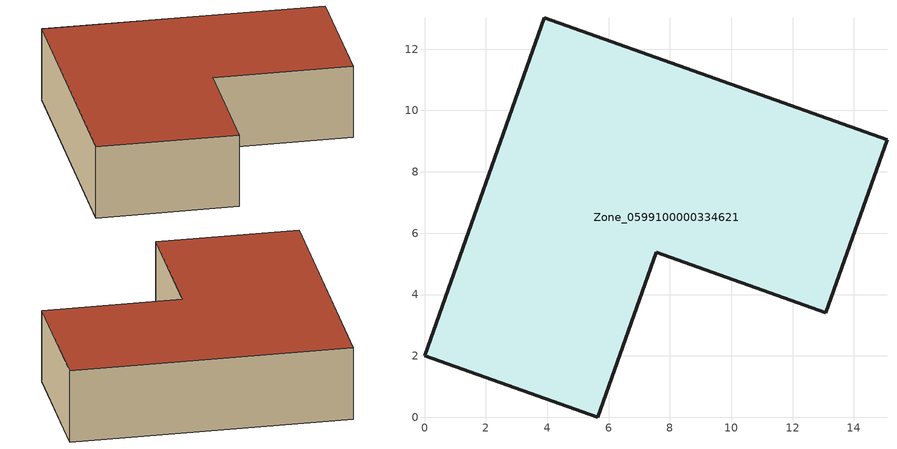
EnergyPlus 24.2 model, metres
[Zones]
Zone_0599100000334621
 floor ground (C_G): 0,2.01 3.91,13.02 15.08,9.05 13.08,3.41 7.56,5.37 5.65,0 z0.56
 wall outside (C_F): 3.91,13.02 0,2.01 5.65,0 7.56,5.37 13.08,3.41 15.08,9.05 3.91,13.02 z0.56:3.78
 roof outside (C_R): 15.08,9.05 3.91,13.02 0,2.01 5.65,0 7.56,5.37 13.08,3.41 z3.78
[BUILDING]
Pand.0599100000334621: North Axis=0; Terrain=City; Loads Convergence Tolerance Value=0.04; Temperature Convergence Tolerance Value=0.4; Solar Distribution=FullExterior; Maximum Number of Warmup Days=25; Minimum Number of Warmup Days=1
[Site:Location]
Rotterdam.The.Hague.AP_ZH_NLD Design_Conditions: Latitude=51.96; Longitude=4.45; Time Zone=1; Elevation=-4.5
[SITE:GROUNDTEMPERATURE:BUILDINGSURFACE]
18, 18, 18, 18, 18, 18, 18, 18, 18, 18, 18, 18
[MATERIAL] Thermal Absorptance=0.9; Solar Absorptance=0.7; Visible Absorptance=0.7
Name | Roughness | Thickness | Conductivity | Density | Specific Heat
G.TI.1975-1991 | MediumSmooth | 0.15 | 0.288461 | 540 | 1210
F.TI.1975-1991 | Rough | 0.3 | 0.230769 | 1920 | 840
R.TI.1975-1991 | MediumRough | 0.2 | 0.153846 | 1500 | 1000
[CONSTRUCTION]
C_G: G.TI.1975-1991
C_F: F.TI.1975-1991
C_R: R.TI.1975-1991
[ZONE]
Zone_0599100000334621: Type=1; Multiplier=1; Ceiling Height=Autocalculate; Volume=Autocalculate; Floor Area=autocalculate; Part of Total Floor Area=Yes
[ZONEINFILTRATION:DESIGNFLOWRATE]
Infil_Zone_0599100000334621: Zone or ZoneList or Space or SpaceList=Zone_0599100000334621; Schedule=AlwaysOn; Design Flow Rate Calculation Method=Flow/Area; Flow Rate per Floor Area=0.003; Constant Term Coefficient=1; Temperature Term Coefficient=0; Velocity Term Coefficient=0; Velocity Squared Term Coefficient=0
[HVACTEMPLATE:ZONE:IDEALLOADSAIRSYSTEM]
Zone_0599100000334621: Maximum Heating Supply Air Temperature=50; Minimum Cooling Supply Air Temperature=13; Maximum Heating Supply Air Humidity Ratio=0.0156; Minimum Cooling Supply Air Humidity Ratio=0.0077; Heating Limit=NoLimit; Cooling Limit=NoLimit; Dehumidification Control Type=ConstantSensibleHeatRatio; Cooling Sensible Heat Ratio=0.7; Dehumidification Setpoint=60; Humidification Control Type=None; Humidification Setpoint=30; Outdoor Air Method=None; Outdoor Air Flow Rate per Person=0.00944; Outdoor Air Flow Rate per Zone Floor Area=0; Outdoor Air Flow Rate per Zone=0; Demand Controlled Ventilation Type=None; Outdoor Air Economizer Type=NoEconomizer; Heat Recovery Type=None; Sensible Heat Recovery Effectiveness=0.7; Latent Heat Recovery Effectiveness=0.65
[ZONECONTROL:THERMOSTAT]
ThermostatControl_Zone_0599100000334621: Zone or ZoneList=Zone_0599100000334621; Control Type Schedule=DualSetpointControlType; Control 1=Thermostat_Zone_0599100000334621; Temperature Difference Between Cutout And Setpoint=0
[THERMOSTATSETPOINT:DUALSETPOINT]
Thermostat_Zone_0599100000334621: Heating Setpoint Temperature Schedule=HeatingSetpoint_Zone_0599100000334621; Cooling Setpoint Temperature Schedule=CoolingSetpoint_Zone_0599100000334621
[SCHEDULE:COMPACT]
HeatingSetpoint_Zone_0599100000334621: Through: 12/31, For: AllDays, Until: 24:00, 21
CoolingSetpoint_Zone_0599100000334621: Through: 12/31, For: AllDays, Until: 24:00, 24
DualSetpointControlType: Through: 12/31, For: AllDays, Until: 24:00, 4
AlwaysOn: Through: 12/31, For: AllDays, Until: 24:00, 1
